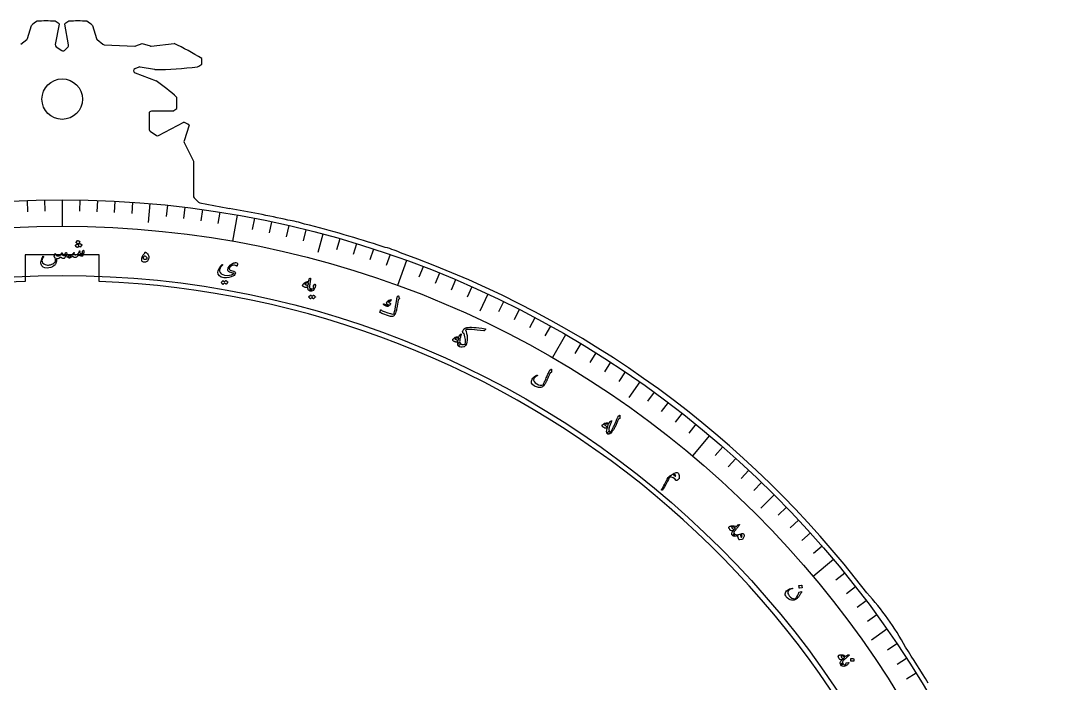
# Model space of a CAD drawing. Header units: millimetres. Extents: x -68 to 67, y -67 to 79.
# Drawn here: x -2.8 to 67.2, y 34.9 to 79.1 of the extents above; entities that cross this region are included whole.
import ezdxf

# ---------------------------------------------------------------- set-up
doc = ezdxf.new("R2010")
doc.units = ezdxf.units.MM
for name, color, linetype in [('CUT_INNER', 6, 'Continuous'), ('CUT_OUTER', 1, 'Continuous'), ('ENGRAVE', 7, 'Continuous'), ('ENGRAVE_FINE', 8, 'Continuous'), ('TEXT', 5, 'Continuous')]:
    doc.layers.add(name, color=color, linetype=linetype)

msp = doc.modelspace()

# ---------------------------------------------------------------- linework, layer by layer
at = {"layer": 'CUT_INNER'}
for points in [[(2.4625, 63.4825), (-2.4625, 63.4825), (-2.4625, 61.7131)], [(2.4625, 61.7131), (2.4625, 63.4825)]]:
    msp.add_lwpolyline(points, dxfattribs=at)
msp.add_circle((0, 73.8668), 1.35, dxfattribs=at)
for centre, radius, start, end in [((0.0001, -0.0002), 61.7624, 92.285139, 12.656461), ((0.0006, 0.0004), 61.7618, 12.656028, 87.715547)]:
    msp.add_arc(centre, radius, start, end, dxfattribs=at)
at = {"layer": 'CUT_OUTER'}
for points in [[(-2.316, 77.9114), (-2.0531, 78.7862), (-2.0518, 78.7899)], [(-0.2054, 78.8824), (-0.2059, 78.8789), (-0.4637, 77.5023)], [(0.4269, 77.4826), (0.1647, 78.8789), (0.1642, 78.8824)], [(2.0113, 78.7899), (2.0126, 78.7862), (2.2748, 77.9114)], [(-2.7528, 77.5274), (-2.3659, 77.8375)], [(2.3247, 77.8374), (2.7117, 77.5274)], [(-0.3996, 77.35), (-0.0302, 77.1034)], [(0.1592, 77.1222), (0.3856, 77.349)], [(2.799, 77.4946), (4.842, 77.4063)], [(4.9041, 77.4169), (5.3324, 77.5878), (5.3359, 77.589), (5.3394, 77.588), (5.8584, 77.4155)], [(5.9232, 77.4088), (7.4563, 77.5888), (7.4601, 77.589)], [(5.1102, 76.0014), (4.8514, 75.8907)], [(4.8586, 75.6121), (6.2555, 75.0972), (6.2592, 75.0956)], [(6.1675, 75.8352), (6.163, 75.8357), (5.196, 76.0111)], [(5.7976, 72.914), (5.7976, 71.8516)], [(7.3676, 73.0642), (7.3639, 73.064), (5.9476, 73.064)], [(6.4307, 71.4431), (8.1036, 72.3239), (8.1068, 72.3254)], [(8.4758, 72.1405), (8.4748, 72.1372), (8.1264, 71.0912)], [(5.8643, 71.7269), (6.2775, 71.451)], [(8.1345, 70.9767), (8.7518, 69.7428), (8.7532, 69.7396), (8.7534, 69.7362), (8.7534, 67.4001)], [(8.7973, 67.2941), (9.0904, 67.001)], [(9.1674, 66.9599), (11.0387, 66.591), (11.1316, 66.5758)]]:
    msp.add_lwpolyline(points, dxfattribs=at)
for centre, radius, start, end in [((0.7252, 75.4703), 4.328, 123.804519, 129.914407), ((-1.0826, 65.9392), 13.1412, 87.380436, 92.617403), ((-2.2034, 76.1815), 3.3596, 53.508164, 59.177904), ((2.1697, 76.164), 3.3782, 120.768722, 126.416878), ((1.0417, 66.8285), 12.2528, 87.194083, 92.807909), ((-1.1828, 74.9072), 5.0277, 50.557875, 55.822904), ((-2.4596, 77.9545), 0.15, 308.700646, 343.277704), ((2.4185, 77.9545), 0.15, 196.683873, 231.299354), ((-0.3163, 77.4747), 0.15, 169.391408, 236.277735), ((0.0531, 77.2282), 0.15, 236.277735, 315.052325), ((0.2794, 77.455), 0.15, 315.052325, 10.633878), ((2.8054, 77.6445), 0.15, 231.299354, 267.525459), ((4.8485, 77.5562), 0.15, 267.525459, 291.758069), ((5.9057, 77.5578), 0.15, 251.606934, 276.694115), ((-1.4266, 59.2467), 20.3817, 58.222978, 64.150365), ((7.3105, 78.8924), 3.3484, 300.901965, 306.597525), ((5.5459, 76.3888), 3.7653, 357.190523, 2.808144), ((4.9105, 75.7528), 0.15, 113.169712, 249.765947), ((5.1692, 75.8635), 0.15, 79.718607, 113.169712), ((5.8489, 103.1229), 27.2896, 270.66901, 276.694359), ((-3.3606, 61.6471), 16.5348, 48.272324, 54.423738), ((0.2725, 73.6182), 7.3816, 357.134009, 2.866784), ((5.9476, 72.914), 0.15, 90, 180), ((5.6471, 75.9453), 3.3557, 300.843533, 306.536264), ((6.3612, 68.3799), 4.3143, 60.651655, 66.134938), ((5.9476, 71.8516), 0.15, 180, 236.277735), ((6.3608, 71.5758), 0.15, 236.277735, 297.76853), ((8.2687, 71.0438), 0.15, 161.57552, 206.577018), ((8.9034, 67.4001), 0.15, 180, 225), ((9.1964, 67.1071), 0.15, 225, 258.847819), ((0.0596, 0.3259), 67.1688, 77.097147, 80.512147), ((14.105, 59.3343), 6.5343, 71.642326, 81.610601), ((0.1047, 0.3614), 67.1237, 71.503669, 76.158732), ((20.1653, 58.5496), 5.6057, 64.70801, 77.282649), ((0.0038, 0.0049), 67.4938, 37.332148, 70.47613), ((41.2736, 29.3885), 16.9415, 27.933479, 42.967267), ((1.1426, 0.7235), 66.1476, 31.139811, 33.59548)]:
    msp.add_arc(centre, radius, start, end, dxfattribs=at)
at = {"layer": 'ENGRAVE'}
for points in [[(0, 67.1557), (0, 65.3886)], [(5.853, 66.9002), (5.743, 65.6428)], [(11.6615, 66.1355), (11.3546, 64.3952)], [(17.3812, 64.8675), (17.0545, 63.6482)], [(22.9686, 63.1058), (22.3642, 61.4452)], [(28.3812, 60.8638), (27.8478, 59.7198)], [(33.5779, 58.1586), (32.6943, 56.6282)], [(38.519, 55.0108), (37.795, 53.9768)], [(43.1669, 51.4443), (42.031, 50.0906)], [(47.4863, 47.4863), (46.5937, 46.5937)], [(51.4443, 43.1669), (50.0906, 42.031)], [(55.0108, 38.519), (53.9768, 37.795)]]:
    msp.add_lwpolyline(points, dxfattribs=at)
for radius in [67.1557, 65.3886, 62.1068]:
    msp.add_circle((0, 0), radius, dxfattribs=at)
at = {"layer": 'ENGRAVE_FINE'}
for points in [[(-2.3437, 67.1148), (-2.3173, 66.358)], [(-1.172, 67.1455), (-1.1588, 66.3883)], [(1.172, 67.1455), (1.1588, 66.3883)], [(2.3437, 67.1148), (2.3173, 66.358)], [(3.5147, 67.0637), (3.475, 66.3074)], [(4.6845, 66.9922), (4.6317, 66.2367)], [(7.0197, 66.7879), (6.9405, 66.0347)], [(8.1842, 66.6552), (8.0919, 65.9035)], [(9.3463, 66.5022), (9.2409, 65.7522)], [(10.5055, 66.329), (10.387, 65.5809)], [(12.8139, 65.9219), (12.6694, 65.1785)], [(13.9625, 65.6882), (13.805, 64.9474)], [(15.1068, 65.4346), (14.9364, 64.6966)], [(16.2464, 65.1609), (16.0632, 64.4261)], [(18.5106, 64.5543), (18.3019, 63.8262)], [(19.6344, 64.2214), (19.413, 63.4971)], [(20.7523, 63.8689), (20.5182, 63.1486)], [(21.8638, 63.497), (21.6172, 62.7809)], [(24.0665, 62.6953), (23.7951, 61.9882)], [(25.157, 62.2657), (24.8733, 61.5635)], [(26.2398, 61.8172), (25.9439, 61.12)], [(27.3147, 61.3498), (27.0067, 60.658)], [(29.4391, 60.3592), (29.1071, 59.6785)], [(30.4881, 59.8362), (30.1442, 59.1614)], [(31.5277, 59.295), (31.1722, 58.6263)], [(32.5578, 58.7357), (32.1906, 58.0733)], [(34.5878, 57.5637), (34.1977, 56.9145)], [(35.5871, 56.9513), (35.1858, 56.309)], [(36.5756, 56.3216), (36.1632, 55.6864)], [(37.553, 55.6746), (37.1295, 55.0468)], [(39.4732, 54.3301), (39.028, 53.7174)], [(40.4153, 53.633), (39.9596, 53.0281)], [(41.3452, 52.9195), (40.8789, 52.3227)], [(42.2625, 52.1898), (41.7859, 51.6012)], [(44.0581, 50.6831), (43.5613, 50.1115)], [(44.936, 49.9064), (44.4292, 49.3436)], [(45.8001, 49.1146), (45.2836, 48.5607)], [(46.6503, 48.3078), (46.1242, 47.763)], [(48.3078, 46.6503), (47.763, 46.1242)], [(49.1146, 45.8001), (48.5607, 45.2836)], [(49.9064, 44.936), (49.3436, 44.4292)], [(50.6831, 44.0581), (50.1115, 43.5613)], [(52.1898, 42.2625), (51.6012, 41.7859)], [(52.9195, 41.3452), (52.3227, 40.8789)], [(53.633, 40.4153), (53.0281, 39.9596)], [(54.3301, 39.4732), (53.7174, 39.028)], [(55.6746, 37.553), (55.0468, 37.1295)], [(56.3216, 36.5756), (55.6864, 36.1632)], [(56.9513, 35.5871), (56.309, 35.1858)]]:
    msp.add_lwpolyline(points, dxfattribs=at)
at = {"layer": 'TEXT'}
for points in [[(1.0202, 64.4402), (1.0226, 64.4426), (1.026, 64.4439), (1.0303, 64.4443), (1.0356, 64.4438), (1.0543, 64.4365), (1.0724, 64.4285), (1.0898, 64.4199), (1.1067, 64.4105), (1.1231, 64.4003), (1.1391, 64.3892), (1.1547, 64.3771), (1.1699, 64.3641), (1.1737, 64.3594), (1.1755, 64.355), (1.1754, 64.3509), (1.1734, 64.347), (1.0794, 64.2052), (1.076, 64.2026), (1.0717, 64.2025), (1.0665, 64.2047), (1.0604, 64.2092), (1.0551, 64.2131), (1.0467, 64.2189), (1.0353, 64.2266), (1.0208, 64.2363), (1.003, 64.2479), (0.9816, 64.2615), (0.9567, 64.277), (0.9282, 64.2944), (0.9244, 64.2973), (0.9226, 64.3001), (0.9226, 64.3029), (0.9246, 64.3057)], [(0.2218, 63.6154), (0.2255, 63.6249), (0.2308, 63.6328), (0.2378, 63.6391), (0.2464, 63.6436), (0.2577, 63.6454), (0.2686, 63.6412), (0.2793, 63.6311), (0.2898, 63.6151), (0.3361, 63.5374), (0.3833, 63.482), (0.4316, 63.449), (0.481, 63.4384), (0.5047, 63.4323), (0.5193, 63.4126), (0.5249, 63.3793), (0.5215, 63.3324), (0.5152, 63.3043), (0.5061, 63.2843), (0.4943, 63.2724), (0.4797, 63.2685), (0.4135, 63.2823), (0.3537, 63.3227), (0.3004, 63.3896), (0.2534, 63.4831), (0.2495, 63.4915), (0.2454, 63.494), (0.241, 63.4906), (0.2364, 63.4813), (0.2142, 63.4118), (0.195, 63.3559), (0.1791, 63.3137), (0.1662, 63.2852), (0.1533, 63.2646), (0.1375, 63.2499), (0.1186, 63.2411), (0.0966, 63.2381), (0.0432, 63.2428), (-0.0084, 63.2585), (-0.0582, 63.2853), (-0.1062, 63.3231), (-0.1601, 63.2755), (-0.2224, 63.2444), (-0.2932, 63.2298), (-0.3724, 63.2315), (-0.3747, 63.1819), (-0.3784, 63.1351), (-0.3835, 63.0912), (-0.3901, 63.0501), (-0.398, 63.0117), (-0.4074, 62.9759), (-0.4181, 62.9427), (-0.4303, 62.912), (-0.4501, 62.8712), (-0.4745, 62.8339), (-0.5036, 62.8), (-0.5374, 62.7696), (-0.6486, 62.6954), (-0.764, 62.6427), (-0.8837, 62.6114), (-1.0078, 62.6015), (-1.1505, 62.6192), (-1.2647, 62.6681), (-1.3503, 62.7483), (-1.4075, 62.86), (-1.4166, 62.8996), (-1.4198, 62.9471), (-1.4171, 63.0025), (-1.4084, 63.0658), (-1.3926, 63.1357), (-1.3685, 63.2107), (-1.3359, 63.2908), (-1.2949, 63.376), (-1.2912, 63.3819), (-1.2871, 63.3861), (-1.2828, 63.3887), (-1.2783, 63.3896), (-1.2721, 63.3891), (-1.2669, 63.3874), (-1.2626, 63.3846), (-1.2593, 63.3805), (-1.2571, 63.3757), (-1.2563, 63.3707), (-1.2569, 63.3653), (-1.2589, 63.3598), (-1.3065, 63.2574), (-1.3372, 63.1717), (-1.351, 63.1026), (-1.3482, 63.0501), (-1.3052, 62.9531), (-1.2316, 62.8797), (-1.1273, 62.83), (-0.9924, 62.8037), (-0.9259, 62.8022), (-0.8551, 62.8105), (-0.7799, 62.8287), (-0.7004, 62.8568), (-0.6208, 62.8939), (-0.5528, 62.9375), (-0.4965, 62.9875), (-0.4518, 63.044), (-0.4412, 63.1189), (-0.4496, 63.196), (-0.477, 63.2754), (-0.5236, 63.3569), (-0.5282, 63.3662), (-0.5308, 63.3752), (-0.5312, 63.3841), (-0.5295, 63.3927), (-0.4875, 63.5497), (-0.4814, 63.5639), (-0.4744, 63.5706), (-0.4664, 63.5697), (-0.4574, 63.5613), (-0.4452, 63.5385), (-0.4335, 63.5133), (-0.4222, 63.4858), (-0.4114, 63.4559), (-0.3917, 63.4304), (-0.3519, 63.4161), (-0.2919, 63.413), (-0.2117, 63.421), (-0.1683, 63.4335), (-0.1304, 63.4557), (-0.0978, 63.4875), (-0.0707, 63.5289), (-0.067, 63.5348), (-0.0636, 63.5409), (-0.0605, 63.5475), (-0.0575, 63.5544), (-0.0547, 63.5615), (-0.0519, 63.5688), (-0.049, 63.5762), (-0.0462, 63.5837), (-0.0405, 63.5978), (-0.0344, 63.6082), (-0.0282, 63.6148), (-0.0217, 63.6177), (-0.016, 63.6178), (-0.0104, 63.6163), (-0.0047, 63.6131), (0.0009, 63.6082), (0.0057, 63.6032), (0.0085, 63.5974), (0.0094, 63.5909), (0.0085, 63.5837), (-0.0104, 63.5289), (-0.0127, 63.5123), (-0.0104, 63.4983), (-0.0033, 63.4868), (0.0085, 63.478), (0.0455, 63.4611), (0.0833, 63.452), (0.1218, 63.4506), (0.161, 63.457), (0.174, 63.469), (0.1884, 63.4994), (0.2044, 63.5482), (0.2218, 63.6154)], [(1.4019, 63.7929), (1.4061, 63.7957), (1.411, 63.7946), (1.4164, 63.7898), (1.4225, 63.7812), (1.4289, 63.7666), (1.4335, 63.746), (1.4364, 63.7192), (1.4374, 63.6864), (1.4371, 63.6491), (1.4343, 63.6128), (1.4289, 63.5775), (1.421, 63.5433), (1.3985, 63.4767), (1.3742, 63.4291), (1.3479, 63.4004), (1.3197, 63.3906), (1.2536, 63.3959), (1.1927, 63.4144), (1.1369, 63.4462), (1.0862, 63.4913), (1.0497, 63.4222), (1.007, 63.3685), (0.958, 63.3302), (0.9027, 63.3073), (0.845, 63.3029), (0.7868, 63.3183), (0.7281, 63.3534), (0.6689, 63.4084), (0.6198, 63.3469), (0.572, 63.3031), (0.5253, 63.277), (0.4797, 63.2685), (0.4706, 63.2738), (0.462, 63.2894), (0.454, 63.3154), (0.4465, 63.3518), (0.4439, 63.3877), (0.4488, 63.4141), (0.4611, 63.431), (0.481, 63.4384), (0.568, 63.4574), (0.6444, 63.495), (0.7102, 63.5513), (0.7656, 63.6263), (0.7686, 63.6304), (0.7718, 63.6333), (0.7753, 63.635), (0.7789, 63.6356), (0.7834, 63.635), (0.7874, 63.6336), (0.7909, 63.6312), (0.794, 63.6278), (0.7956, 63.6177), (0.7912, 63.6005), (0.7809, 63.5763), (0.7646, 63.5451), (0.7852, 63.5207), (0.8174, 63.5024), (0.8611, 63.4904), (0.9165, 63.4846), (0.9858, 63.4981), (1.047, 63.5444), (1.1002, 63.6236), (1.1453, 63.7358), (1.1475, 63.7415), (1.1502, 63.7456), (1.1533, 63.748), (1.1568, 63.7488), (1.1622, 63.7482), (1.1667, 63.7467), (1.1706, 63.7443), (1.1737, 63.7409), (1.176, 63.7361), (1.1773, 63.7314), (1.1777, 63.7267), (1.1772, 63.722), (1.1568, 63.643), (1.1785, 63.623), (1.2047, 63.6053), (1.2355, 63.5899), (1.2707, 63.5767), (1.3051, 63.5678), (1.3314, 63.5655), (1.3495, 63.5697), (1.3595, 63.5805), (1.3631, 63.5972), (1.3618, 63.621), (1.3557, 63.6521), (1.3448, 63.6903), (1.3471, 63.701), (1.3573, 63.7217), (1.3756, 63.7523), (1.4019, 63.7929)], [(1.1486, 64.2417), (1.151, 64.244), (1.1544, 64.2454), (1.1587, 64.2458), (1.1639, 64.2452), (1.1826, 64.2379), (1.2006, 64.2299), (1.218, 64.2212), (1.2348, 64.2118), (1.2511, 64.2016), (1.267, 64.1904), (1.2826, 64.1783), (1.2977, 64.1652), (1.3006, 64.1613), (1.3018, 64.1571), (1.3014, 64.1528), (1.2993, 64.1482), (1.2052, 64.0065), (1.2027, 64.0047), (1.199, 64.0048), (1.1942, 64.0068), (1.1882, 64.0106), (1.1843, 64.0133), (1.1781, 64.0174), (1.1697, 64.023), (1.1591, 64.0301), (1.1462, 64.0384), (1.1311, 64.048), (1.1138, 64.0588), (1.0942, 64.0708), (1.026, 63.9662), (1.0226, 63.9637), (1.0183, 63.9635), (1.0132, 63.9657), (1.0071, 63.9703), (1.0018, 63.9742), (0.9934, 63.98), (0.9821, 63.9877), (0.9676, 63.9974), (0.9498, 64.009), (0.9286, 64.0225), (0.9037, 64.0379), (0.8753, 64.0553), (0.8724, 64.0582), (0.8711, 64.0611), (0.8715, 64.0639), (0.8736, 64.0667), (0.9688, 64.2013), (0.9712, 64.2036), (0.9746, 64.2049), (0.9788, 64.2053), (0.9841, 64.2048), (0.9973, 64.1997), (1.0104, 64.1942), (1.0233, 64.1884), (1.0361, 64.1823), (1.0487, 64.1756), (1.0609, 64.1684), (1.0727, 64.1606), (1.0842, 64.1522)], [(5.518, 63.647), (5.5348, 63.653), (5.5532, 63.6529), (5.5733, 63.6468), (5.5949, 63.6346), (5.6476, 63.5923), (5.6911, 63.5455), (5.7253, 63.4943), (5.7503, 63.4388), (5.7659, 63.3818), (5.7717, 63.3245), (5.7678, 63.2669), (5.7541, 63.2091), (5.7341, 63.157), (5.7089, 63.1113), (5.6783, 63.072), (5.6425, 63.0391), (5.6031, 63.0136), (5.5619, 62.9965), (5.5188, 62.9878), (5.474, 62.9876), (5.4162, 62.9969), (5.3701, 63.0174), (5.3359, 63.0492), (5.3134, 63.0923), (5.302, 63.1433), (5.3012, 63.2008), (5.3112, 63.2647), (5.3319, 63.3351), (5.362, 63.4074), (5.4001, 63.4752), (5.4462, 63.5385), (5.5004, 63.5974), (5.5023, 63.6002), (5.5039, 63.6051), (5.5052, 63.6122), (5.5062, 63.6215), (5.5077, 63.6315), (5.5101, 63.6391), (5.5136, 63.6443), (5.518, 63.647)], [(5.6612, 63.2269), (5.6699, 63.2361), (5.6721, 63.2487), (5.6677, 63.2647), (5.6568, 63.2842), (5.6175, 63.3355), (5.578, 63.3727), (5.5385, 63.3956), (5.4988, 63.4042), (5.4795, 63.4025), (5.4609, 63.3938), (5.4433, 63.3781), (5.4264, 63.3555), (5.4123, 63.3308), (5.403, 63.3087), (5.3984, 63.2893), (5.3985, 63.2726), (5.409, 63.2411), (5.4297, 63.2174), (5.4605, 63.2016), (5.5013, 63.1937), (5.5472, 63.1926), (5.5891, 63.1978), (5.6271, 63.2092), (5.6612, 63.2269)], [(11.6197, 62.7472), (11.5631, 62.7784), (11.496, 62.7916), (11.4183, 62.7867), (11.3302, 62.7637), (11.2722, 62.737), (11.2215, 62.7017), (11.1783, 62.6579), (11.1425, 62.6055), (11.1379, 62.5946), (11.1356, 62.5828), (11.1355, 62.5701), (11.1376, 62.5565), (11.16, 62.5116), (11.204, 62.4728), (11.2696, 62.4401), (11.3569, 62.4135), (11.4431, 62.388), (11.5038, 62.3592), (11.539, 62.3271), (11.5488, 62.2919), (11.5379, 62.2238), (11.5135, 62.1659), (11.4755, 62.1182), (11.4239, 62.0807), (11.2696, 62.0114), (11.1111, 61.9682), (10.9484, 61.951), (10.7812, 61.9599), (10.6045, 62.0033), (10.4798, 62.0805), (10.407, 62.1918), (10.3863, 62.3374), (10.3963, 62.4137), (10.421, 62.4943), (10.4602, 62.5791), (10.514, 62.6682), (10.5317, 62.6925), (10.5495, 62.7158), (10.5676, 62.7382), (10.5858, 62.7595), (10.6044, 62.7799), (10.6235, 62.7995), (10.643, 62.8184), (10.663, 62.8364), (10.6734, 62.8435), (10.6819, 62.8457), (10.6886, 62.8428), (10.6935, 62.8351), (10.6955, 62.8261), (10.6948, 62.8176), (10.6917, 62.8095), (10.6859, 62.8019), (10.5885, 62.6915), (10.5244, 62.588), (10.4936, 62.4912), (10.4959, 62.4013), (10.5348, 62.3005), (10.6035, 62.2223), (10.702, 62.1666), (10.8304, 62.1334), (10.9995, 62.1174), (11.1559, 62.1251), (11.2997, 62.1566), (11.4308, 62.2119), (11.4391, 62.2171), (11.4429, 62.2231), (11.4424, 62.2299), (11.4375, 62.2375), (11.4149, 62.2542), (11.3737, 62.2723), (11.3139, 62.2918), (11.2354, 62.3127), (11.1562, 62.3372), (11.0977, 62.3671), (11.0599, 62.4023), (11.0429, 62.443), (11.0395, 62.4878), (11.0445, 62.5333), (11.0577, 62.5795), (11.0791, 62.6264), (11.1377, 62.7155), (11.2112, 62.7941), (11.2995, 62.8621), (11.4027, 62.9194), (11.4297, 62.9325), (11.4557, 62.9433), (11.4806, 62.952), (11.5043, 62.9585), (11.5268, 62.9628), (11.548, 62.9653), (11.5679, 62.9659), (11.5865, 62.9645), (11.6565, 62.9447), (11.6944, 62.9057), (11.7002, 62.8473), (11.674, 62.7698), (11.6614, 62.7499), (11.6481, 62.7395), (11.6342, 62.7386), (11.6197, 62.7472)], [(10.9085, 61.7689), (10.9112, 61.7708), (10.9147, 61.7716), (10.9189, 61.7714), (10.9239, 61.77), (10.9407, 61.76), (10.9568, 61.7493), (10.9722, 61.7381), (10.987, 61.7262), (11.0011, 61.7136), (11.0147, 61.7002), (11.0278, 61.6859), (11.0403, 61.6707), (11.0425, 61.6663), (11.043, 61.662), (11.0419, 61.6578), (11.0392, 61.6536), (10.9262, 61.528), (10.9235, 61.5266), (10.92, 61.5272), (10.9156, 61.5299), (10.9105, 61.5347), (10.9071, 61.5388), (10.9014, 61.5447), (10.8935, 61.5522), (10.8832, 61.5615), (10.8706, 61.5727), (10.8555, 61.5858), (10.8379, 61.601), (10.8178, 61.6181), (10.7292, 61.5205), (10.7254, 61.5177), (10.7212, 61.5176), (10.7164, 61.5202), (10.7113, 61.5256), (10.7068, 61.5302), (10.6996, 61.5372), (10.6899, 61.5465), (10.6774, 61.5583), (10.6621, 61.5724), (10.6437, 61.589), (10.6222, 61.6081), (10.5975, 61.6296), (10.5951, 61.6328), (10.5944, 61.6358), (10.5952, 61.6386), (10.5976, 61.641), (10.7108, 61.7613), (10.7135, 61.7633), (10.7169, 61.7641), (10.7211, 61.7639), (10.7261, 61.7625), (10.7405, 61.7548), (10.7544, 61.7463), (10.7677, 61.7371), (10.7803, 61.7272), (10.7924, 61.7166), (10.8039, 61.7056), (10.8149, 61.694), (10.8252, 61.682)], [(16.5377, 61.929), (16.5515, 61.9375), (16.5604, 61.9366), (16.5643, 61.9262), (16.5632, 61.9065), (16.5614, 61.8949), (16.5592, 61.8787), (16.5565, 61.8581), (16.5533, 61.8329), (16.5495, 61.803), (16.5449, 61.7683), (16.5394, 61.7286), (16.5331, 61.684), (16.5269, 61.6401), (16.5213, 61.6009), (16.5164, 61.5662), (16.5121, 61.5362), (16.5084, 61.5108), (16.5054, 61.4903), (16.5031, 61.4746), (16.5014, 61.4638), (16.4929, 61.3948), (16.4925, 61.3396), (16.5001, 61.2981), (16.5158, 61.2703), (16.5287, 61.2576), (16.5456, 61.2471), (16.5665, 61.2386), (16.5913, 61.2323), (16.6053, 61.2259), (16.6146, 61.2157), (16.6192, 61.2016), (16.6191, 61.1837), (16.6152, 61.1631), (16.609, 61.1429), (16.6004, 61.1231), (16.5895, 61.1036), (16.578, 61.0877), (16.5671, 61.0765), (16.5567, 61.07), (16.5469, 61.0683), (16.4995, 61.0816), (16.461, 61.1013), (16.4312, 61.1274), (16.4101, 61.1599), (16.3966, 61.203), (16.3903, 61.2566), (16.3911, 61.3207), (16.3991, 61.3954), (16.3617, 61.3586), (16.3264, 61.3313), (16.2932, 61.3134), (16.262, 61.3049), (16.2385, 61.3052), (16.2122, 61.3098), (16.1828, 61.3189), (16.1505, 61.3324), (16.1172, 61.3497), (16.09, 61.3669), (16.0688, 61.3839), (16.0536, 61.4008), (16.0427, 61.4196), (16.037, 61.4378), (16.0365, 61.4554), (16.0411, 61.4723), (16.0509, 61.4925), (16.0642, 61.5141), (16.0811, 61.5373), (16.1016, 61.5619), (16.1236, 61.5863), (16.1423, 61.6054), (16.1576, 61.6193), (16.1697, 61.628), (16.2323, 61.6598), (16.2989, 61.6877), (16.3693, 61.7115), (16.4437, 61.7313), (16.4506, 61.7669), (16.457, 61.7976), (16.4627, 61.8233), (16.4678, 61.844), (16.4735, 61.8611), (16.4807, 61.8758), (16.4895, 61.8881), (16.4999, 61.898)], [(16.4269, 61.6166), (16.3546, 61.6115), (16.2909, 61.5985), (16.236, 61.5775), (16.1898, 61.5485), (16.186, 61.5439), (16.1849, 61.5391), (16.1864, 61.5341), (16.1905, 61.5288), (16.2074, 61.5157), (16.2264, 61.504), (16.2475, 61.4938), (16.2707, 61.4852), (16.2961, 61.4781), (16.3235, 61.4724), (16.353, 61.4683), (16.3847, 61.4657), (16.3897, 61.4659), (16.3953, 61.4672), (16.4015, 61.4696), (16.4081, 61.4731), (16.411, 61.4883), (16.4138, 61.5043), (16.4164, 61.5211), (16.4188, 61.5386), (16.4211, 61.557), (16.4232, 61.5761), (16.4251, 61.5959), (16.4269, 61.6166)], [(16.7604, 61.423), (16.8424, 61.5219), (16.8533, 61.5323), (16.8625, 61.5345), (16.87, 61.5287), (16.8757, 61.5148), (16.8827, 61.4758), (16.8856, 61.4364), (16.8844, 61.3966), (16.8792, 61.3562), (16.8698, 61.3152), (16.8559, 61.2733), (16.8377, 61.2305), (16.815, 61.1869), (16.7636, 61.1171), (16.7017, 61.0741), (16.6295, 61.0578), (16.5469, 61.0683), (16.5393, 61.0766), (16.5346, 61.0965), (16.5328, 61.1282), (16.5339, 61.1715), (16.537, 61.194), (16.5424, 61.2118), (16.5501, 61.2247), (16.5603, 61.2328), (16.5672, 61.2351), (16.5747, 61.2358), (16.5827, 61.2348), (16.5913, 61.2323), (16.642, 61.2202), (16.6885, 61.2186), (16.7308, 61.2273), (16.7689, 61.2465), (16.7709, 61.2483), (16.7721, 61.251), (16.7726, 61.2547), (16.7724, 61.2592), (16.7723, 61.2869), (16.7689, 61.316), (16.7622, 61.3464), (16.7521, 61.3783), (16.7492, 61.3901), (16.7497, 61.4015), (16.7534, 61.4124), (16.7604, 61.423)], [(16.76, 60.7889), (16.7629, 60.7905), (16.7664, 60.791), (16.7706, 60.7904), (16.7754, 60.7885), (16.7913, 60.7769), (16.8065, 60.7648), (16.8209, 60.7521), (16.8345, 60.7389), (16.8474, 60.725), (16.8598, 60.7103), (16.8716, 60.6948), (16.8827, 60.6785), (16.8845, 60.6739), (16.8846, 60.6696), (16.8831, 60.6655), (16.88, 60.6616), (16.7553, 60.5473), (16.7524, 60.5461), (16.7489, 60.5471), (16.7448, 60.5502), (16.7401, 60.5554), (16.7371, 60.5599), (16.732, 60.5662), (16.7247, 60.5746), (16.7153, 60.5848), (16.7037, 60.5971), (16.6899, 60.6116), (16.6737, 60.6284), (16.6552, 60.6474), (16.5574, 60.5587), (16.5534, 60.5562), (16.5491, 60.5565), (16.5446, 60.5596), (16.5399, 60.5654), (16.5359, 60.5704), (16.5294, 60.5781), (16.5205, 60.5883), (16.5091, 60.6012), (16.4951, 60.6167), (16.4783, 60.635), (16.4585, 60.6561), (16.4358, 60.6798), (16.4337, 60.6833), (16.4332, 60.6864), (16.4343, 60.689), (16.437, 60.6912), (16.5614, 60.8002), (16.5643, 60.8019), (16.5678, 60.8024), (16.572, 60.8017), (16.5768, 60.7999), (16.5906, 60.7909), (16.6037, 60.7811), (16.6161, 60.7707), (16.6278, 60.7596), (16.6389, 60.7479), (16.6494, 60.7358), (16.6593, 60.7233), (16.6686, 60.7103)], [(22.4396, 60.7337), (22.4427, 60.711), (22.4466, 60.6891), (22.4513, 60.6681), (22.4569, 60.6478), (22.4634, 60.6284), (22.4709, 60.6097), (22.4795, 60.5917), (22.489, 60.5745), (22.4919, 60.5657), (22.4908, 60.5572), (22.4857, 60.5489), (22.4766, 60.5409), (22.4245, 60.4998), (22.4193, 60.4952), (22.4152, 60.4911), (22.4124, 60.4877), (22.4108, 60.4847), (22.387, 60.3303), (22.3645, 60.1911), (22.3431, 60.0671), (22.3231, 59.9585), (22.3043, 59.8652), (22.2867, 59.7874), (22.2703, 59.7252), (22.2552, 59.6785), (22.2229, 59.5919), (22.2111, 59.565), (22.1979, 59.5385), (22.1834, 59.5123), (22.1675, 59.4866), (22.1502, 59.4613), (22.1312, 59.4364), (22.1107, 59.412), (22.0887, 59.388), (22.02, 59.3658), (21.8926, 59.3806), (21.7062, 59.4321), (21.4606, 59.5196), (21.3849, 59.5498), (21.3156, 59.5797), (21.2526, 59.6092), (21.1959, 59.6383), (21.1914, 59.6426), (21.1887, 59.6474), (21.188, 59.6528), (21.1892, 59.6588), (21.1973, 59.6866), (21.2048, 59.7118), (21.2118, 59.7345), (21.2183, 59.7546), (21.2243, 59.7724), (21.2299, 59.788), (21.2352, 59.8016), (21.24, 59.813), (21.2431, 59.8193), (21.2468, 59.8221), (21.2509, 59.8215), (21.2556, 59.8175), (21.2926, 59.7902), (21.3428, 59.7619), (21.406, 59.7326), (21.4824, 59.7023), (21.7132, 59.6189), (21.8974, 59.5639), (22.0354, 59.5378), (22.1274, 59.5408), (22.1473, 59.5947), (22.1727, 59.6967), (22.2036, 59.8467), (22.2397, 60.0448), (22.2741, 60.2438), (22.2995, 60.3946), (22.3158, 60.4971), (22.3232, 60.5513), (22.3247, 60.5663), (22.3262, 60.5804), (22.3276, 60.5935), (22.3289, 60.6056), (22.33, 60.6166), (22.3309, 60.6264), (22.3317, 60.6351), (22.3323, 60.6425), (22.3345, 60.6584), (22.3393, 60.6726), (22.3464, 60.6852), (22.3561, 60.6961), (22.4151, 60.7508), (22.4196, 60.7543), (22.4238, 60.7562), (22.4276, 60.7564), (22.431, 60.755), (22.4344, 60.7511), (22.437, 60.7463), (22.4387, 60.7405), (22.4396, 60.7337)], [(21.943, 60.4974), (21.9462, 60.4957), (21.9487, 60.4933), (21.9503, 60.4902), (21.9512, 60.4864), (21.9509, 60.4833), (21.95, 60.4803), (21.9486, 60.4771), (21.9467, 60.4739), (21.875, 60.3935), (21.8669, 60.3856), (21.8594, 60.3801), (21.8526, 60.3768), (21.8463, 60.3758), (21.8215, 60.3776), (21.7993, 60.3762), (21.7798, 60.3716), (21.7629, 60.3638), (21.7581, 60.3582), (21.759, 60.3501), (21.7656, 60.3395), (21.7777, 60.3263), (21.7865, 60.3192), (21.7957, 60.3123), (21.8053, 60.3054), (21.8153, 60.2987), (21.8258, 60.292), (21.837, 60.2853), (21.8488, 60.2786), (21.8613, 60.272), (21.8998, 60.2368), (21.9004, 60.193), (21.8629, 60.1407), (21.7876, 60.0798), (21.7598, 60.0637), (21.7343, 60.0524), (21.7111, 60.0462), (21.6902, 60.0448), (21.6689, 60.0478), (21.6409, 60.0561), (21.6062, 60.0694), (21.5648, 60.0879), (21.5438, 60.0978), (21.5242, 60.108), (21.5059, 60.1184), (21.489, 60.1291), (21.4733, 60.1397), (21.4587, 60.15), (21.4452, 60.1598), (21.4329, 60.1692), (21.426, 60.177), (21.4218, 60.1847), (21.4203, 60.1921), (21.4215, 60.1993), (21.4251, 60.2059), (21.4302, 60.2097), (21.4369, 60.2107), (21.445, 60.209), (21.4705, 60.2017), (21.4993, 60.1931), (21.5313, 60.183), (21.5666, 60.1715), (21.6324, 60.15), (21.6847, 60.1356), (21.7234, 60.1283), (21.7485, 60.1281), (21.7522, 60.1291), (21.7548, 60.1314), (21.7562, 60.1347), (21.7566, 60.1392), (21.756, 60.1423), (21.7539, 60.1457), (21.7504, 60.1494), (21.7455, 60.1533), (21.6983, 60.1844), (21.6788, 60.1984), (21.6632, 60.2131), (21.6513, 60.2284), (21.6431, 60.2443), (21.6376, 60.2616), (21.6365, 60.2778), (21.6398, 60.2929), (21.6475, 60.307), (21.7162, 60.3956), (21.7884, 60.4569), (21.864, 60.4908), (21.943, 60.4974)], [(26.5346, 57.5891), (26.542, 57.5651), (26.5393, 57.5376), (26.5265, 57.5067), (26.5035, 57.4725), (26.4721, 57.4367), (26.4466, 57.4161), (26.427, 57.4107), (26.4135, 57.4204), (26.3901, 57.4806), (26.3829, 57.5596), (26.3916, 57.6575), (26.4164, 57.7742), (26.3692, 57.7205), (26.328, 57.6838), (26.2928, 57.6641), (26.2635, 57.6614), (26.2501, 57.6648), (26.2359, 57.6693), (26.2211, 57.6749), (26.2056, 57.6815), (26.1894, 57.689), (26.1726, 57.697), (26.1551, 57.7056), (26.137, 57.7147), (26.1059, 57.7325), (26.0821, 57.7483), (26.0656, 57.7621), (26.0565, 57.7739), (26.0485, 57.8001), (26.0468, 57.8233), (26.0514, 57.8433), (26.0624, 57.8603), (26.1139, 57.9098), (26.1564, 57.9473), (26.1899, 57.9728), (26.2144, 57.9863), (26.2436, 57.9965), (26.2735, 58.0052), (26.3042, 58.0125), (26.3358, 58.0184), (26.3684, 58.0229), (26.4023, 58.026), (26.4376, 58.0277), (26.4742, 58.028), (26.4961, 58.0989), (26.5007, 58.1136), (26.5064, 58.1259), (26.513, 58.136), (26.5207, 58.1437), (26.5923, 58.2045), (26.6042, 58.2106), (26.6111, 58.2068), (26.6129, 58.1931), (26.6097, 58.1695), (26.5897, 58.0989), (26.5717, 58.034), (26.5558, 57.9748), (26.5419, 57.9213), (26.5303, 57.8734), (26.5214, 57.8313), (26.515, 57.7948), (26.5113, 57.764), (26.5091, 57.7111), (26.5122, 57.6644), (26.5207, 57.6237), (26.5346, 57.5891)], [(28.2107, 58.5585), (28.2298, 58.5531), (28.2388, 58.5434), (28.2376, 58.5294), (28.2264, 58.5111), (28.1712, 58.4455), (28.1562, 58.4292), (28.1418, 58.4178), (28.1283, 58.4112), (28.1154, 58.4095), (27.8901, 58.4403), (27.6852, 58.4651), (27.5009, 58.4841), (27.3371, 58.4977), (27.1939, 58.5055), (27.0714, 58.5075), (26.9696, 58.5037), (26.8886, 58.4944), (26.9379, 58.3677), (26.9752, 58.2361), (27.0005, 58.0995), (27.0137, 57.958), (27.0125, 57.8008), (26.9931, 57.6634), (26.9558, 57.5459), (26.9007, 57.4482), (26.8679, 57.4081), (26.8363, 57.3772), (26.806, 57.3557), (26.777, 57.3435), (26.6719, 57.3258), (26.5799, 57.329), (26.5007, 57.3532), (26.4343, 57.3984), (26.4108, 57.4287), (26.3999, 57.4651), (26.4017, 57.5077), (26.416, 57.5564), (26.4331, 57.5927), (26.4516, 57.6169), (26.4715, 57.6291), (26.4929, 57.6291), (26.5015, 57.6246), (26.5114, 57.6164), (26.5224, 57.6046), (26.5346, 57.5891), (26.5897, 57.5364), (26.6637, 57.5076), (26.7566, 57.5027), (26.8685, 57.5216), (26.8914, 57.6683), (26.8887, 57.8355), (26.8602, 58.0232), (26.8053, 58.2314), (26.8029, 58.2355), (26.7994, 58.2377), (26.7947, 58.2382), (26.789, 58.2368), (26.7629, 58.2301), (26.757, 58.229), (26.752, 58.2304), (26.7479, 58.2343), (26.7447, 58.2406), (26.7041, 58.3713), (26.7054, 58.3793), (26.7121, 58.3957), (26.7242, 58.4205), (26.7418, 58.4537), (26.7616, 58.4885), (26.7798, 58.5162), (26.7964, 58.5369), (26.8113, 58.5506), (26.8335, 58.5665), (26.8554, 58.5808), (26.8769, 58.5934), (26.898, 58.6043), (26.9188, 58.6137), (26.9394, 58.6216), (26.9597, 58.6281), (26.9798, 58.6332), (27.0717, 58.646), (27.1814, 58.6526), (27.3087, 58.6532), (27.4537, 58.6474), (27.6164, 58.6352), (27.7968, 58.6164), (27.9949, 58.5909), (28.2107, 58.5585)], [(26.4532, 57.9318), (26.3722, 57.9389), (26.3026, 57.935), (26.2444, 57.9202), (26.1977, 57.8944), (26.2068, 57.88), (26.2203, 57.8655), (26.2383, 57.8512), (26.2606, 57.8369), (26.2742, 57.83), (26.288, 57.8237), (26.3022, 57.8178), (26.3168, 57.8124), (26.3318, 57.8077), (26.3474, 57.8039), (26.3635, 57.8011), (26.3801, 57.7991), (26.4019, 57.8024), (26.4196, 57.8174), (26.4333, 57.8441), (26.4431, 57.8824), (26.446, 57.9008), (26.4487, 57.9151), (26.4511, 57.9255), (26.4532, 57.9318)], [(32.6055, 55.8545), (32.6113, 55.8578), (32.6171, 55.8591), (32.6229, 55.8586), (32.6287, 55.8562), (32.6336, 55.8521), (32.6365, 55.8467), (32.6376, 55.84), (32.6367, 55.8318), (32.6303, 55.7854), (32.6278, 55.7435), (32.6294, 55.7061), (32.6349, 55.6732), (32.6357, 55.6621), (32.6319, 55.652), (32.6234, 55.643), (32.6103, 55.6351), (32.603, 55.6318), (32.5961, 55.6287), (32.5894, 55.6256), (32.5831, 55.6226), (32.5771, 55.6198), (32.5716, 55.6173), (32.5666, 55.615), (32.562, 55.6131), (32.554, 55.6093), (32.5465, 55.6036), (32.5395, 55.5959), (32.533, 55.5863), (32.5185, 55.557), (32.5031, 55.5248), (32.4868, 55.4897), (32.4697, 55.4517), (32.4515, 55.4108), (32.4323, 55.3672), (32.412, 55.3207), (32.3906, 55.2715), (32.37, 55.222), (32.3502, 55.1757), (32.3313, 55.1326), (32.3132, 55.0926), (32.2961, 55.0556), (32.28, 55.0215), (32.2649, 54.9902), (32.2508, 54.9618), (32.2054, 54.8796), (32.1539, 54.8069), (32.0961, 54.7435), (32.0321, 54.6895), (31.9853, 54.6632), (31.9275, 54.6474), (31.8587, 54.642), (31.779, 54.6471), (31.6972, 54.6603), (31.6239, 54.6786), (31.559, 54.7021), (31.5025, 54.7307), (31.3761, 54.8286), (31.3074, 54.9371), (31.2965, 55.0565), (31.3436, 55.1869), (31.401, 55.2714), (31.4735, 55.3449), (31.561, 55.4074), (31.6636, 55.4587), (31.6705, 55.4612), (31.6766, 55.4616), (31.6819, 55.4601), (31.6863, 55.4566), (31.6904, 55.4517), (31.6928, 55.4469), (31.6937, 55.4422), (31.6929, 55.4376), (31.6908, 55.4314), (31.6874, 55.4261), (31.683, 55.4217), (31.6775, 55.4182), (31.5979, 55.3665), (31.5364, 55.3189), (31.4927, 55.2754), (31.467, 55.2362), (31.4443, 55.133), (31.4684, 55.0381), (31.5389, 54.9516), (31.6561, 54.8732), (31.7727, 54.8217), (31.882, 54.7952), (31.984, 54.7938), (32.0787, 54.8176), (32.0941, 54.8468), (32.1114, 54.8813), (32.1305, 54.9211), (32.1516, 54.9663), (32.1744, 55.017), (32.1991, 55.0733), (32.2255, 55.1353), (32.2537, 55.2029), (32.2835, 55.2723), (32.3131, 55.3404), (32.3425, 55.4073), (32.3717, 55.4729), (32.4008, 55.5372), (32.4299, 55.6001), (32.459, 55.6616), (32.4881, 55.7218), (32.5139, 55.7811), (32.5179, 55.7873), (32.5222, 55.7926), (32.527, 55.7972), (32.5321, 55.8011)], [(37.1659, 52.7795), (37.174, 52.7849), (37.1815, 52.7876), (37.1886, 52.7874), (37.1951, 52.7843), (37.1997, 52.7798), (37.2024, 52.774), (37.2034, 52.7668), (37.2025, 52.7583), (37.1943, 52.7172), (37.1914, 52.6778), (37.1938, 52.6401), (37.2015, 52.6042), (37.2023, 52.5902), (37.1982, 52.5782), (37.1892, 52.5682), (37.1751, 52.5604), (37.1668, 52.557), (37.1584, 52.5537), (37.1499, 52.5505), (37.1413, 52.5473), (37.1327, 52.5441), (37.1242, 52.5409), (37.1158, 52.5376), (37.1075, 52.5342), (37.0979, 52.5187), (37.0757, 52.4718), (37.041, 52.3936), (36.9937, 52.2841), (36.9678, 52.2239), (36.9431, 52.1675), (36.9198, 52.115), (36.8977, 52.0664), (36.8768, 52.0218), (36.8571, 51.9815), (36.8387, 51.9453), (36.8215, 51.9133), (36.8047, 51.8836), (36.7872, 51.8543), (36.7692, 51.8254), (36.7506, 51.7969), (36.7313, 51.7688), (36.7114, 51.7409), (36.6907, 51.7131), (36.6693, 51.6856), (36.5912, 51.598), (36.5204, 51.543), (36.4571, 51.5206), (36.4011, 51.5309), (36.3799, 51.545), (36.3674, 51.5627), (36.3639, 51.584), (36.3691, 51.6089), (36.3807, 51.6344), (36.3963, 51.6573), (36.4158, 51.6777), (36.4394, 51.6956), (36.4642, 51.71), (36.4854, 51.7169), (36.503, 51.7162), (36.517, 51.7079), (36.5267, 51.7), (36.5354, 51.6929), (36.5431, 51.6866), (36.5498, 51.6812), (36.5558, 51.6767), (36.5613, 51.6734), (36.5662, 51.6711), (36.5706, 51.6699), (36.5938, 51.688), (36.6208, 51.7212), (36.6516, 51.7696), (36.6863, 51.8333), (36.7057, 51.8719), (36.7273, 51.9167), (36.7513, 51.9674), (36.7774, 52.0243), (36.806, 52.0872), (36.8371, 52.1563), (36.8708, 52.2316), (36.907, 52.3129), (36.9423, 52.3926), (36.9731, 52.4627), (36.9994, 52.5233), (37.0213, 52.5742), (37.0389, 52.6155), (37.0522, 52.6471), (37.0613, 52.669), (37.0662, 52.6811), (37.0737, 52.6962), (37.0841, 52.7107), (37.0973, 52.7246), (37.1133, 52.738), (37.1221, 52.7442), (37.1302, 52.7501), (37.1378, 52.7557), (37.1446, 52.761), (37.1509, 52.766), (37.1565, 52.7708), (37.1615, 52.7753), (37.1659, 52.7795)], [(36.4707, 51.946), (36.4576, 51.8714), (36.4613, 51.8066), (36.4816, 51.7518), (36.5185, 51.7068), (36.5282, 51.6939), (36.5319, 51.6777), (36.5295, 51.6583), (36.5211, 51.6356), (36.5153, 51.6246), (36.5089, 51.6136), (36.5021, 51.6027), (36.4947, 51.5919), (36.4867, 51.5813), (36.4779, 51.5714), (36.4684, 51.5619), (36.4581, 51.553), (36.4398, 51.5394), (36.424, 51.5309), (36.4108, 51.5275), (36.4, 51.5293), (36.3745, 51.5473), (36.3532, 51.5693), (36.3361, 51.5952), (36.3232, 51.6251), (36.3111, 51.7012), (36.3173, 51.7912), (36.3418, 51.8953), (36.3845, 52.0133), (36.3283, 51.965), (36.2807, 51.9338), (36.2416, 51.9197), (36.211, 51.9226), (36.1976, 51.9288), (36.1838, 51.9358), (36.1697, 51.9437), (36.1551, 51.9524), (36.14, 51.962), (36.1243, 51.9727), (36.108, 51.9843), (36.0911, 51.9969), (36.0607, 52.0211), (36.0385, 52.0414), (36.0244, 52.0577), (36.0184, 52.0702), (36.0137, 52.0978), (36.0156, 52.1214), (36.0242, 52.1411), (36.0394, 52.1567), (36.0971, 52.1982), (36.1438, 52.229), (36.1794, 52.2492), (36.2039, 52.2586), (36.2326, 52.2649), (36.263, 52.2694), (36.295, 52.2721), (36.3288, 52.2731), (36.3642, 52.2723), (36.4013, 52.2698), (36.44, 52.2655), (36.4805, 52.2594), (36.5144, 52.3279), (36.5189, 52.3358), (36.523, 52.3431), (36.5269, 52.3498), (36.5304, 52.3558), (36.5339, 52.361), (36.5374, 52.3653), (36.541, 52.3687), (36.5446, 52.3712), (36.6265, 52.4222), (36.6396, 52.4275), (36.6458, 52.4226), (36.6453, 52.4074), (36.6378, 52.3821), (36.6096, 52.3226), (36.5836, 52.2645), (36.5598, 52.2077), (36.5382, 52.1523), (36.5186, 52.0983), (36.5008, 52.0459), (36.4848, 51.9951), (36.4707, 51.946)], [(36.4398, 52.1681), (36.4264, 52.1725), (36.4125, 52.1768), (36.3978, 52.181), (36.3825, 52.1851), (36.3665, 52.1886), (36.3495, 52.1914), (36.3317, 52.1933), (36.3131, 52.1943), (36.2947, 52.1952), (36.2767, 52.1949), (36.2591, 52.1935), (36.2418, 52.191), (36.2251, 52.1872), (36.2088, 52.1823), (36.1932, 52.176), (36.1781, 52.1685), (36.2023, 52.1281), (36.2389, 52.0935), (36.288, 52.065), (36.3496, 52.0423), (36.3617, 52.0423), (36.374, 52.0477), (36.3866, 52.0583), (36.3995, 52.0742)], [(40.6459, 48.7975), (40.6691, 48.8174), (40.6929, 48.8367), (40.7173, 48.8553), (40.7422, 48.8733), (40.7677, 48.8904), (40.7938, 48.9062), (40.8206, 48.9206), (40.848, 48.9338), (40.9016, 48.9544), (40.9488, 48.9659), (40.9896, 48.9682), (41.024, 48.9613), (41.0652, 48.9374), (41.0986, 48.8969), (41.1242, 48.8397), (41.142, 48.766), (41.1455, 48.7442), (41.1484, 48.7223), (41.1506, 48.7003), (41.1521, 48.6783), (41.1531, 48.6562), (41.1535, 48.6339), (41.1535, 48.6113), (41.153, 48.5886), (41.1519, 48.576), (41.1492, 48.5652), (41.1449, 48.556), (41.1389, 48.5486), (41.1091, 48.5233), (41.0824, 48.5009), (41.0587, 48.4813), (41.038, 48.4645), (41.0207, 48.4508), (41.007, 48.4403), (40.9971, 48.4331), (40.9907, 48.4291), (40.9809, 48.426), (40.9719, 48.4265), (40.9638, 48.4306), (40.9566, 48.4382), (40.8584, 48.5479), (40.7536, 48.6202), (40.6424, 48.6551), (40.5251, 48.6525), (40.5142, 48.6492), (40.5054, 48.6443), (40.4986, 48.6377), (40.4937, 48.6295), (40.4377, 48.5106), (40.3771, 48.3887), (40.3121, 48.2638), (40.2425, 48.1359), (40.1441, 47.9678), (40.0654, 47.8533), (40.0068, 47.7922), (39.9681, 47.7846), (39.9619, 47.7928), (39.9616, 47.8048), (39.967, 47.8206), (39.9783, 47.84), (40.0045, 47.8784), (40.0307, 47.9193), (40.0568, 47.9627), (40.0829, 48.0085), (40.109, 48.0566), (40.1352, 48.1068), (40.1617, 48.159), (40.1882, 48.2132), (40.2773, 48.395), (40.3524, 48.5352), (40.4138, 48.6338), (40.4615, 48.6906), (40.4877, 48.7138), (40.5131, 48.734), (40.5378, 48.7513), (40.5618, 48.7656), (40.5847, 48.7773), (40.6064, 48.7865), (40.6268, 48.7933), (40.6459, 48.7975)], [(40.7659, 48.7884), (40.784, 48.7828), (40.8024, 48.7761), (40.8211, 48.7683), (40.8402, 48.7595), (40.8595, 48.7497), (40.879, 48.739), (40.8986, 48.7273), (40.9184, 48.7148), (40.9094, 48.7549), (40.8982, 48.7854), (40.8848, 48.8063), (40.8692, 48.8177), (40.8444, 48.8238), (40.819, 48.8209), (40.7928, 48.8091), (40.7659, 48.7884)], [(45.1524, 45.4967), (45.1687, 45.4972), (45.1759, 45.492), (45.1741, 45.4811), (45.1634, 45.4646), (45.1561, 45.4553), (45.1461, 45.4425), (45.1335, 45.4259), (45.1182, 45.4056), (45.1, 45.3816), (45.0787, 45.3537), (45.0542, 45.322), (45.0265, 45.2865), (44.9994, 45.2515), (44.975, 45.2202), (44.9535, 45.1926), (44.9348, 45.1687), (44.919, 45.1486), (44.9062, 45.1323), (44.8964, 45.1198), (44.8895, 45.1112), (44.8479, 45.0556), (44.82, 45.0079), (44.806, 44.9681), (44.8057, 44.9362), (44.8107, 44.9188), (44.8201, 44.9013), (44.834, 44.8835), (44.8524, 44.8657), (44.8613, 44.8532), (44.8643, 44.8397), (44.8613, 44.8252), (44.8523, 44.8097), (44.8386, 44.7938), (44.8232, 44.7793), (44.8059, 44.7664), (44.7868, 44.755), (44.7689, 44.7468), (44.7539, 44.7426), (44.7416, 44.7421), (44.7322, 44.7455), (44.6978, 44.7806), (44.6741, 44.8169), (44.6613, 44.8543), (44.6592, 44.893), (44.6689, 44.9371), (44.6901, 44.9868), (44.7227, 45.042), (44.7668, 45.1028), (44.7161, 45.0895), (44.6718, 45.0833), (44.6341, 45.0843), (44.6028, 45.0925), (44.5826, 45.1044), (44.562, 45.1215), (44.5411, 45.144), (44.5198, 45.1718), (44.4995, 45.2034), (44.4844, 45.2318), (44.4745, 45.2571), (44.4697, 45.2793), (44.4696, 45.3011), (44.4737, 45.3197), (44.482, 45.3352), (44.4945, 45.3476), (44.513, 45.3602), (44.5353, 45.3724), (44.5615, 45.384), (44.5915, 45.3952), (44.6227, 45.4054), (44.6484, 45.4127), (44.6687, 45.4172), (44.6834, 45.4187), (44.7536, 45.4152), (44.8252, 45.4062), (44.8982, 45.3918), (44.9725, 45.372), (44.9963, 45.3995), (45.017, 45.4229), (45.0348, 45.4424), (45.0496, 45.4578), (45.063, 45.4698), (45.0765, 45.4789), (45.0903, 45.4852), (45.1042, 45.4886)], [(44.9009, 45.2809), (44.8356, 45.3125), (44.774, 45.3328), (44.7159, 45.3419), (44.6614, 45.3397), (44.6558, 45.3376), (44.6524, 45.334), (44.6512, 45.3289), (44.6522, 45.3223), (44.6603, 45.3025), (44.671, 45.2829), (44.6842, 45.2636), (44.7001, 45.2445), (44.7185, 45.2258), (44.7395, 45.2072), (44.7631, 45.189), (44.7892, 45.1709), (44.7937, 45.1686), (44.7992, 45.167), (44.8058, 45.166), (44.8133, 45.1657), (44.8234, 45.1775), (44.8337, 45.19), (44.8443, 45.2032), (44.8551, 45.2173), (44.8662, 45.232), (44.8775, 45.2476), (44.8891, 45.2638), (44.9009, 45.2809)], [(45.4679, 44.8568), (45.4946, 44.7998), (45.4868, 44.7232), (45.4445, 44.6272), (45.3678, 44.5117), (45.3615, 44.5041), (45.355, 44.4984), (45.3481, 44.4948), (45.3409, 44.4932), (45.1754, 44.4758), (45.1648, 44.4753), (45.1555, 44.4779), (45.1475, 44.4834), (45.1409, 44.492), (45.1087, 44.5589), (45.084, 44.6275), (45.0669, 44.6977), (45.0574, 44.7696), (44.9479, 44.7263), (44.8573, 44.7078), (44.7854, 44.7142), (44.7322, 44.7455), (44.7293, 44.752), (44.7296, 44.7621), (44.7333, 44.776), (44.7403, 44.7935), (44.7626, 44.8319), (44.784, 44.8592), (44.8046, 44.8753), (44.8244, 44.8803), (44.8316, 44.8789), (44.8387, 44.876), (44.8456, 44.8716), (44.8524, 44.8657), (44.8878, 44.8405), (44.9316, 44.8251), (44.9838, 44.8192), (45.0443, 44.823), (45.0754, 44.8292), (45.1247, 44.8411), (45.1923, 44.8588), (45.2781, 44.8822), (45.3387, 44.8939), (45.3905, 44.8935), (45.4335, 44.8811), (45.4679, 44.8568)], [(45.2405, 44.8236), (45.2445, 44.7777), (45.2554, 44.7321), (45.2733, 44.6867), (45.2982, 44.6417), (45.3228, 44.6697), (45.3373, 44.6981), (45.3419, 44.727), (45.3364, 44.7562), (45.3225, 44.7826), (45.3019, 44.8026), (45.2745, 44.8162), (45.2405, 44.8236)], [(49.3186, 41.0055), (49.3042, 40.9729), (49.2885, 40.9398), (49.2714, 40.9061), (49.2529, 40.8719), (49.2326, 40.8372), (49.2103, 40.802), (49.1858, 40.7664), (49.1594, 40.7303), (49.132, 40.6955), (49.1036, 40.6626), (49.0741, 40.6316), (49.0435, 40.6024), (49.0117, 40.575), (48.9786, 40.5493), (48.9443, 40.5254), (48.9088, 40.5031), (48.8693, 40.4823), (48.8303, 40.4662), (48.7917, 40.4547), (48.7536, 40.4478), (48.6531, 40.4485), (48.5537, 40.4763), (48.4551, 40.5312), (48.3572, 40.6132), (48.297, 40.6813), (48.255, 40.7501), (48.2311, 40.8195), (48.2253, 40.8896), (48.2376, 40.9564), (48.2653, 41.0189), (48.3085, 41.0771), (48.3672, 41.1309), (48.4383, 41.1773), (48.5147, 41.2123), (48.5965, 41.236), (48.6835, 41.2483), (48.6948, 41.2481), (48.7031, 41.2456), (48.7083, 41.2409), (48.7105, 41.2339), (48.7101, 41.2253), (48.7049, 41.2186), (48.6951, 41.2138), (48.6805, 41.211), (48.5788, 41.1862), (48.4995, 41.1493), (48.4425, 41.1003), (48.4078, 41.0393), (48.3958, 40.9716), (48.407, 40.9), (48.4413, 40.8242), (48.4987, 40.7443), (48.5838, 40.6609), (48.6755, 40.5999), (48.774, 40.5612), (48.8792, 40.5447), (48.8822, 40.545), (48.8857, 40.5464), (48.8899, 40.549), (48.8947, 40.5526), (48.9294, 40.5849), (48.9654, 40.6278), (49.0027, 40.6813), (49.0413, 40.7455), (49.0597, 40.779), (49.0766, 40.8105), (49.0918, 40.8401), (49.1054, 40.8677), (49.1172, 40.8935), (49.1271, 40.9173), (49.135, 40.9392), (49.141, 40.9592), (49.1445, 40.9692), (49.149, 40.9769), (49.1544, 40.9824), (49.1608, 40.9855), (49.3046, 41.0311), (49.3143, 41.0322), (49.3199, 41.0283), (49.3213, 41.0194), (49.3186, 41.0055)], [(49.3095, 41.4579), (49.3128, 41.4576), (49.316, 41.4559), (49.3192, 41.4529), (49.3222, 41.4486), (49.3347, 41.4106), (49.3433, 41.3721), (49.3479, 41.3332), (49.3486, 41.2937), (49.3476, 41.289), (49.3456, 41.2856), (49.3424, 41.2834), (49.3382, 41.2826), (49.1707, 41.2591), (49.1659, 41.2595), (49.1626, 41.2622), (49.1605, 41.2674), (49.1599, 41.2749), (49.1594, 41.2815), (49.1583, 41.2916), (49.1566, 41.3053), (49.1544, 41.3226), (49.1515, 41.3436), (49.1477, 41.3686), (49.1431, 41.3976), (49.1376, 41.4305), (49.1373, 41.4352), (49.1382, 41.4385), (49.1404, 41.4403), (49.1438, 41.4407)], [(52.4758, 36.8101), (52.4918, 36.8077), (52.4981, 36.8013), (52.4944, 36.7909), (52.4809, 36.7765), (52.4721, 36.7687), (52.46, 36.7578), (52.4446, 36.7437), (52.426, 36.7265), (52.4039, 36.7061), (52.378, 36.6824), (52.3483, 36.6555), (52.3148, 36.6254), (52.2818, 36.5958), (52.2523, 36.5693), (52.2263, 36.5459), (52.2037, 36.5257), (52.1845, 36.5087), (52.1691, 36.4949), (52.1572, 36.4843), (52.149, 36.4771), (52.0981, 36.4297), (52.0623, 36.3877), (52.0415, 36.351), (52.0356, 36.3196), (52.0374, 36.3016), (52.0435, 36.2827), (52.0541, 36.2628), (52.069, 36.242), (52.0756, 36.2281), (52.0762, 36.2143), (52.0707, 36.2005), (52.059, 36.1869), (52.0428, 36.1736), (52.0251, 36.1621), (52.0058, 36.1524), (51.985, 36.1446), (51.9659, 36.1397), (51.9503, 36.1382), (51.9382, 36.1399), (51.9296, 36.1449), (51.9018, 36.1855), (51.885, 36.2254), (51.8789, 36.2645), (51.8837, 36.303), (51.901, 36.3447), (51.9306, 36.3898), (51.9725, 36.4384), (52.0267, 36.4905), (51.9744, 36.4863), (51.9297, 36.488), (51.8928, 36.4957), (51.8634, 36.5093), (51.8456, 36.5245), (51.8284, 36.5451), (51.8118, 36.5709), (51.7957, 36.602), (51.7813, 36.6367), (51.7715, 36.6673), (51.7662, 36.694), (51.7654, 36.7167), (51.7692, 36.7381), (51.7765, 36.7557), (51.7874, 36.7695), (51.8019, 36.7795), (51.8223, 36.7887), (51.8464, 36.7967), (51.8742, 36.8035), (51.9058, 36.8093), (51.9383, 36.8138), (51.9649, 36.8164), (51.9856, 36.8172), (52.0004, 36.8161), (52.0689, 36.8003), (52.1377, 36.7788), (52.207, 36.7518), (52.2767, 36.7191), (52.3049, 36.742), (52.3295, 36.7614), (52.3504, 36.7774), (52.3677, 36.79), (52.383, 36.7994), (52.3979, 36.806), (52.4126, 36.8098), (52.4269, 36.8107)], [(52.1901, 36.6421), (52.1314, 36.6847), (52.0743, 36.7156), (52.0188, 36.7348), (51.9648, 36.7423), (51.9589, 36.7412), (51.9549, 36.7382), (51.9528, 36.7334), (51.9526, 36.7268), (51.9571, 36.7058), (51.9642, 36.6847), (51.9738, 36.6633), (51.986, 36.6418), (52.0008, 36.62), (52.0182, 36.5981), (52.0382, 36.5759), (52.0608, 36.5536), (52.0648, 36.5505), (52.0699, 36.5479), (52.0762, 36.5458), (52.0835, 36.5442), (52.0955, 36.554), (52.1079, 36.5645), (52.1207, 36.5757), (52.1338, 36.5875), (52.1473, 36.6001), (52.1612, 36.6134), (52.1755, 36.6274), (52.1901, 36.6421)], [(52.7762, 36.574), (52.7795, 36.5734), (52.7825, 36.5714), (52.7854, 36.5682), (52.788, 36.5636), (52.7968, 36.5247), (52.8017, 36.4857), (52.8026, 36.4465), (52.7996, 36.4073), (52.7982, 36.4027), (52.7958, 36.3995), (52.7925, 36.3976), (52.7883, 36.3972), (52.6194, 36.3891), (52.6147, 36.3899), (52.6116, 36.393), (52.6101, 36.3983), (52.6102, 36.4058), (52.6103, 36.4124), (52.6101, 36.4225), (52.6098, 36.4363), (52.6092, 36.4537), (52.6083, 36.4748), (52.6069, 36.5), (52.605, 36.5292), (52.6027, 36.5624), (52.6028, 36.5672), (52.6041, 36.5704), (52.6064, 36.572), (52.6098, 36.572)], [(52.3212, 36.2794), (52.4475, 36.3025), (52.4626, 36.3034), (52.4711, 36.2992), (52.473, 36.2899), (52.4685, 36.2755), (52.4488, 36.2412), (52.4257, 36.2092), (52.3992, 36.1794), (52.3692, 36.1518), (52.3356, 36.1265), (52.2981, 36.1033), (52.2566, 36.0822), (52.2112, 36.0634), (52.1269, 36.043), (52.0519, 36.0498), (51.9861, 36.0837), (51.9296, 36.1449), (51.9291, 36.1561), (51.9383, 36.1744), (51.9573, 36.1998), (51.986, 36.2323), (52.0028, 36.2476), (52.0184, 36.2577), (52.0326, 36.2626), (52.0456, 36.2624), (52.0524, 36.2596), (52.0586, 36.2553), (52.0641, 36.2494), (52.069, 36.242), (52.1001, 36.2001), (52.1347, 36.1689), (52.1727, 36.1485), (52.2142, 36.1387), (52.2169, 36.1388), (52.2196, 36.1401), (52.2223, 36.1426), (52.2251, 36.1462), (52.2428, 36.1675), (52.2589, 36.192), (52.2733, 36.2196), (52.2861, 36.2504), (52.2915, 36.2613), (52.2991, 36.2698), (52.309, 36.2758), (52.3212, 36.2794)]]:
    msp.add_lwpolyline(points, close=True, dxfattribs=at)

doc.saveas('drawing.dxf')
